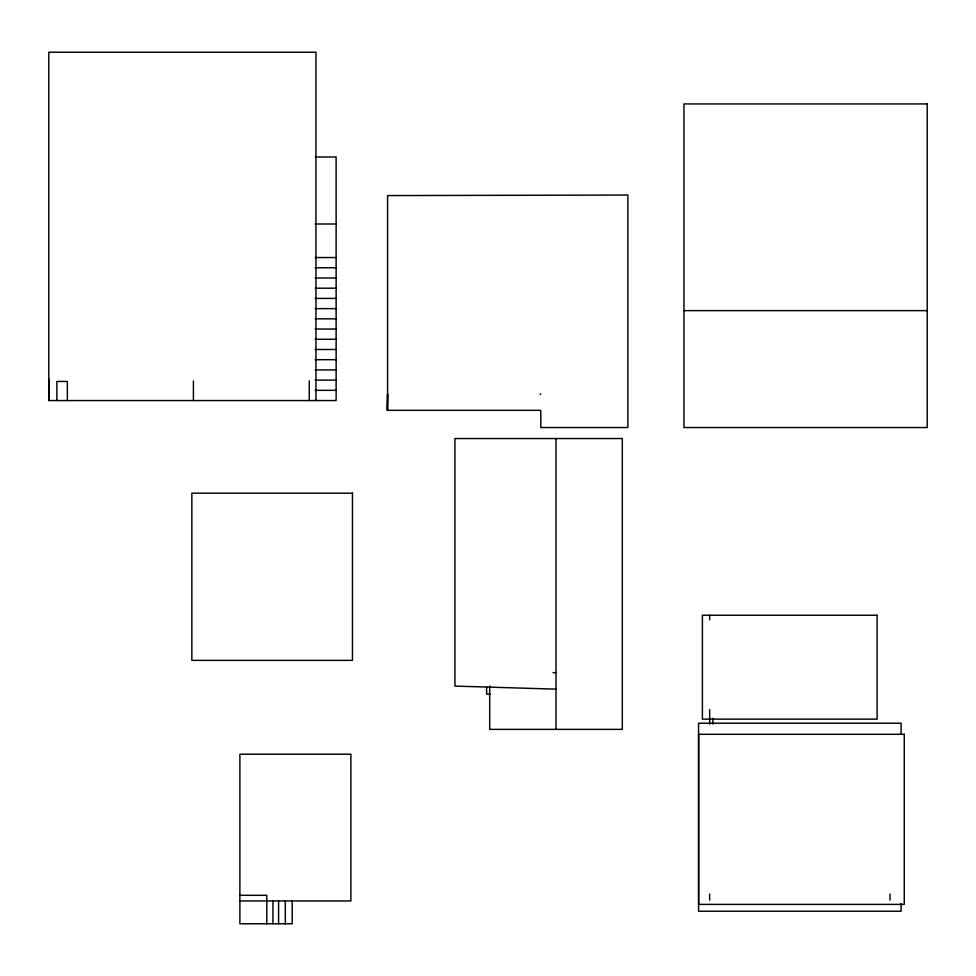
<?xml version="1.0" encoding="UTF-8"?>
<svg xmlns="http://www.w3.org/2000/svg" width="976" height="976" viewBox="0 0 976 976"><rect width="100%" height="100%" fill="white"/><g stroke="black" fill="none" stroke-linecap="round" stroke-linejoin="round"><path stroke-width="1.46" d="M387.338 410.335L387.582 394.206L387.338 410.335L540.789 410.335L540.789 427.537L627.873 427.537L627.873 195.041L387.582 195.578L387.582 410.335M315.211 157.002L336.122 157.002L336.122 400.55L48.8 400.55L49.288 379.249M315.211 224.004L336.122 224.004M315.211 257.554L336.122 257.554M315.211 267.766L336.122 267.766M315.211 277.989L336.122 277.989M315.211 288.201L336.122 288.201M315.211 298.412L336.122 298.412M315.211 308.623L336.122 308.623M683.956 310.624L927.2 310.624M315.211 318.835L336.122 318.835M315.211 329.046L336.122 329.046M315.211 339.27L336.122 339.27M315.211 349.481L336.122 349.481M315.211 359.693L336.122 359.693M315.211 369.904L336.122 369.904M315.211 380.115L336.122 380.115M315.211 390.327L336.122 390.327M540.106 394.206L540.789 394.206M553.026 672.647L556.003 672.647M490.269 694.156L486.634 694.156L486.634 686.982M239.889 895.297L266.765 895.297L266.765 923.784M239.889 900.946L350.896 900.946L350.896 754.192L239.889 754.192L239.889 923.784L292.202 923.784L292.202 900.946M556.003 689.141L454.914 686.091L454.914 438.541L622.31 438.541L622.31 729.365L489.696 729.365L489.696 686.079M901.104 733.83L901.104 723.216L698.572 723.216L698.572 911.218L901.104 911.218L901.104 903.642M890.014 894.053L890.014 900.14M712.883 718.299L712.883 724.119M709.662 615.234L709.662 619.797M709.662 709.576L709.662 724.119M709.662 894.053L709.662 900.14M556.003 438.541L556.003 729.365M315.968 400.55L315.968 52.216L48.8 52.216L48.8 400.55M309.246 380.762L309.246 400.55M285.309 900.946L285.309 923.784M278.587 900.946L278.587 923.784M272.951 900.946L272.951 923.784M193.419 380.86L193.419 400.55M67.344 400.55L67.344 381.457L56.864 381.457L56.864 400.55M927.2 103.932L683.956 103.932L683.956 427.537L927.2 427.537L927.2 103.932M352.458 493.185L191.857 493.185L191.857 660.374L352.458 660.374L352.458 493.185M877.107 615.234L702.403 615.234L702.403 719.129L877.107 719.129L877.107 615.234M904.252 734.306L698.645 734.306L698.645 904.386L904.252 904.386L904.252 734.306"/></g></svg>
